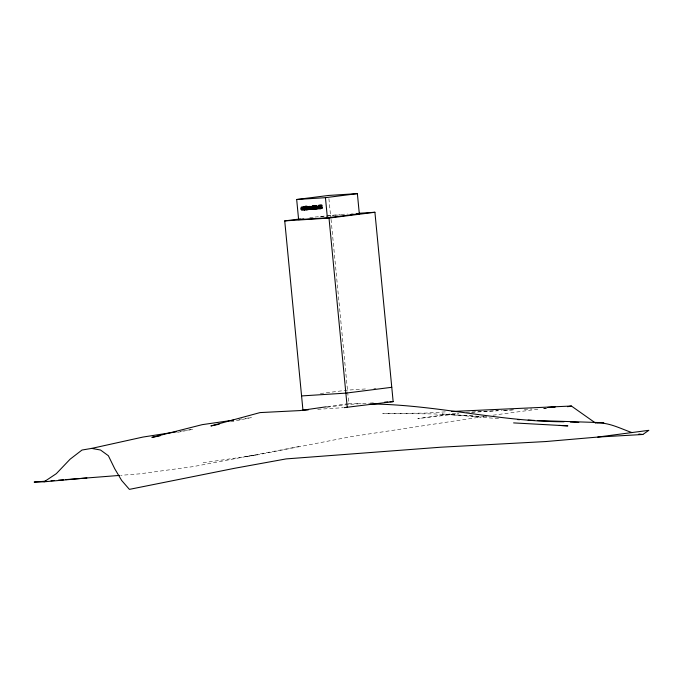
<?xml version="1.0" encoding="UTF-8"?>
<svg xmlns="http://www.w3.org/2000/svg" width="683" height="683" viewBox="0 0 683 683"><rect width="100%" height="100%" fill="white"/><g stroke="black" fill="none" stroke-linecap="round" stroke-linejoin="round"><path stroke-width="0.51" stroke-dasharray="3.42 2.56" d="M230.581 421.872L251.301 417.586L242.952 418.79M203.107 462.758L255.826 455.168L350.9 436.685L483.666 416.596M177.529 432.348L192.896 429.308L184.572 430.597M299.034 446.511L193.221 466.609L139.793 473.84L120.754 475.325M180.414 431.246L183.531 430.76M492.998 415.213L539.672 408.921M238.777 419.388L241.91 418.944M327.405 406.641L347.408 403.764M455.689 413.181L417.817 418.594L458.874 413.685M246.478 456.492L255.826 455.168M543.822 408.374L545.896 408.11M309.766 217.715L313.932 217.185M314.983 217.057L340.117 214.471M320.361 393.545L347.485 390.113L367.522 388.84M326.952 407.205L348.859 404.421L368.897 403.158M320.242 216.861L333.628 215.358M513.736 409.8L503.166 410.457M341.176 214.402L347.502 214.001M334.653 215.29L340.817 214.906M373.849 388.439L375.957 388.303M369.955 403.09L375.223 402.757M317.723 409.313L343.028 407.708M445.29 411.883L425.168 413.113L382.736 413.471L433.799 413.907L479.09 416.417M471.509 412.361L502.116 410.526M466.224 412.259L497.89 410.645M503.166 410.381L514.803 409.791M524.373 409.322L531.818 408.955M543.523 408.374L547.775 408.169M348.458 403.61L361.111 403.841M498.556 418.662L442.234 413.949L479.09 416.348M330.632 215.068L330.939 218.253M331.042 219.311L348.859 404.421M328.916 198.625L330.546 215.555M486.458 416.826L483.299 416.656L486.458 416.826"/><path stroke-width="1.02" d="M315.58 208.878C310.099 210.185 315.085 204.482 312.148 206.198C309.749 206.906 311.824 210.552 313.958 209.092L314.189 208.52C309.937 210.014 311.738 204.55 315.29 206.394L312.216 206.744M312.438 208.674C315.725 209.468 311.704 207.325 313.83 206.531M321.889 206.488L320.267 206.71L320.037 207.291L321.659 207.069L321.889 206.488C315.256 207.581 318.184 205.703 321.684 205.814L321.915 205.233C315.785 203.466 316.528 211.064 321.975 208.289L322.197 207.717C319.081 207.367 314.88 208.213 322.197 207.717M316.861 208.17L316.588 205.72L314.991 205.933L315.247 208.383L318.628 208.008L318.688 208.597L314.812 209.015L314.47 205.984M308.596 206.77L307.444 209.69L308.007 209.638L308.981 207.162L309.8 208.375L308.52 208.494L308.887 209.032L311.055 209.357C310.663 206.505 306.36 206.24 310.885 206.488L312.677 209.143L310.5 209.408M310.176 206.659L310.885 206.488M313.676 206.616L313.898 206.035L316.588 205.72M320.071 206.027L320.293 205.455L321.915 205.233M320.353 208.511L320.583 207.931M302.893 207.717C302.552 212.746 299.786 205.523 302.876 208.503M304.823 209.229L304.353 209.809A2.322 1.597 82.3 0 1 303.687 210.014M319.328 205.916L320.165 205.395M302.612 207.222L303.346 208.639L302.723 210.031A2.322 1.597 82.3 0 1 301.707 210.168L300.708 209.007L301.263 207.197A2.322 1.597 82.3 0 1 302.287 207.051L302.893 206.975A2.322 1.597 82.3 0 1 303.909 206.829L304.533 207.265M597.77 437.069L642.831 434.482L648.85 430.324L597.77 437.069L545.597 441.56L440.783 447.211L286.134 458.908L234.628 468.282L129.394 489.37L121.668 480.482L114.744 468.76L108.375 455.732L100.512 450.012L91.693 448.398L82.003 450.037L70.093 459.207L56.339 473.652L44.105 481.814L34.15 482.07L45.752 481.165M303.995 209.391L303.542 209.45M303.79 206.958C307.29 204.302 311.072 208.93 305.924 208.836L306.966 209.732L304.669 208.409C309.493 209.237 308.622 205.463 304.353 207.461L304.635 209.946L304.131 209.988L303.79 206.958L305.403 206.736M91.693 448.398L142.952 437.06L176.248 431.887M219.183 424.228L210.893 425.936L260.027 412.592L300.033 410.577L326.354 406.786M160.104 435.788L151.899 437.41L202.253 424.647L233.56 420.139M567.564 406.709L571.398 406.026L595.704 423.178M307.478 206.548C304.166 205.6 308.503 208.324 305.924 208.836M311.576 207.291L313.198 207.077M311.542 207.504L313.164 207.291M317.928 206.923L321.684 205.814M308.52 208.494L310.142 208.272M311.593 208.059L313.215 207.837M308.887 209.032L312.677 209.143M304.131 209.988L306.249 209.724L305.967 207.248M315.247 208.383L318.628 208.008M306.291 209.792L309.63 209.416L309.066 209.468M312.498 209.229L318.688 208.597M551.079 407.427L555.228 406.889L547.783 407.409M308.229 409.911L302.953 410.244L284.726 220.891L300.375 218.91M284.726 220.891L329.01 218.082L374.916 212.268L393.152 401.621L344.078 407.64M391.769 387.304L345.863 393.126L301.579 395.927M296.678 199.496L328.608 195.449L357.38 193.631L359.309 213.736L327.379 217.783L298.616 219.602L296.678 199.496L325.441 197.677L357.38 193.631M298.616 219.602L303.764 218.944M312.148 206.198L315.52 205.814M304.353 207.461L307.538 207.103M304.669 208.409L306.223 208.195L305.916 207.316M307.649 208.059L306.291 208.187L308.588 209.51L307.709 208.597M318.005 207.478L321.659 207.069M310.509 208.81L311.781 208.691M305.753 209.775L306.249 209.724M321.975 208.289L320.182 208.4L319.337 207.769M44.105 481.814L86.886 477.963M51.029 480.755L54.188 480.508M58.414 480.183L63.681 479.773M65.79 479.611L119.696 475.411M359.104 213.267L374.916 212.268M351.096 214.257L353.145 214.121M356.227 213.933L359.309 213.736M384.717 402.15L387.876 401.954M389.984 401.817L393.152 401.621M451.651 411.49L571.398 406.026M596.711 423.119C608.502 422.085 620.984 428.83 632.082 432.629M369.546 403.995C434.747 404.387 498.675 421.65 564.021 421.77M603.798 422.7L537.623 420.549M570.356 422.051L578.808 422.427M517.56 419.584L519.669 419.686M528.121 420.096L534.456 420.404M559.334 425.424L567.863 425.876L513.599 422.905M638.904 434.021L642.831 434.482M302.936 209.024L302.748 208.503M317.006 208.221L317.074 208.81M316.084 205.762L316.434 208.802M329.01 218.082L347.246 407.444M325.441 197.677L327.379 217.783"/></g></svg>
